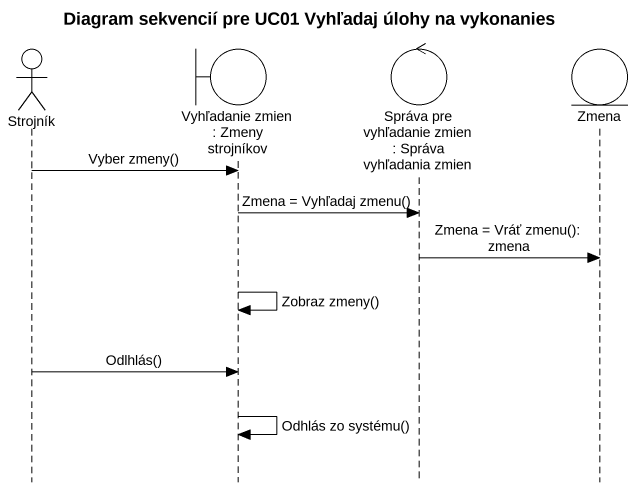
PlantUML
@startuml
title Diagram sekvencií pre UC01 Vyhľadaj úlohy na vykonanies
hide footbox
actor Strojník
boundary "Vyhľadanie zmien : Zmeny strojníkov" as Vyhľadanie_zmien
control "Správa pre vyhľadanie zmien : Správa vyhľadania zmien" as Správa_pre_vyhľadanie_zmien
entity Zmena

Strojník -> Vyhľadanie_zmien : Vyber zmeny()
Vyhľadanie_zmien -> Správa_pre_vyhľadanie_zmien : Zmena = Vyhľadaj zmenu()
Správa_pre_vyhľadanie_zmien -> Zmena : Zmena = Vráť zmenu(): zmena
Vyhľadanie_zmien -> Vyhľadanie_zmien : Zobraz zmeny()
Strojník -> Vyhľadanie_zmien : Odlhlás()
Vyhľadanie_zmien -> Vyhľadanie_zmien : Odhlás zo systému()
@enduml
